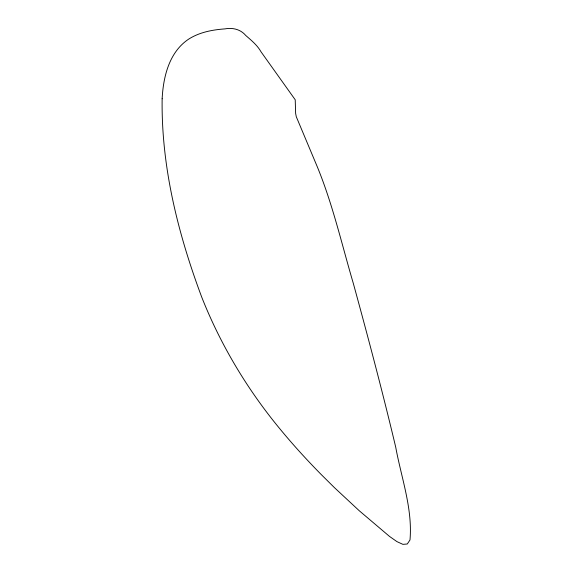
<?xml version="1.0" encoding="UTF-8"?>
<svg xmlns="http://www.w3.org/2000/svg" width="573" height="573" viewBox="0 0 573 573"><rect width="100%" height="100%" fill="white"/><g stroke="black" fill="none" stroke-linecap="round" stroke-linejoin="round"><path stroke-width="0.86" d="M162.145 98.764C161.156 166.729 178.067 233.92 201.76 297.215C220.841 345.462 247.894 390.392 281.057 430.251A160.39 33.771 44.8 0 0 321.224 474.537L334.424 487.63L359.271 510.758L389.475 536.385L396.931 541.621L402.905 544.35L407.288 543.992L409.996 539.967C412.732 508.552 401.301 477.796 395.728 447.212C382.671 392.29 368.21 337.712 353.283 283.27C341.809 244.37 332.791 204.518 317.349 166.922L296.291 116.742L295.625 113.361L295.224 99.788L261.037 51.835C257.291 45.181 251.382 40.404 245.738 35.462C240.603 29.338 232.659 27.44 224.945 28.886C212.318 29.81 199.468 32.231 188.639 39.15C169.157 52.129 163.284 76.753 162.145 98.764"/></g></svg>
